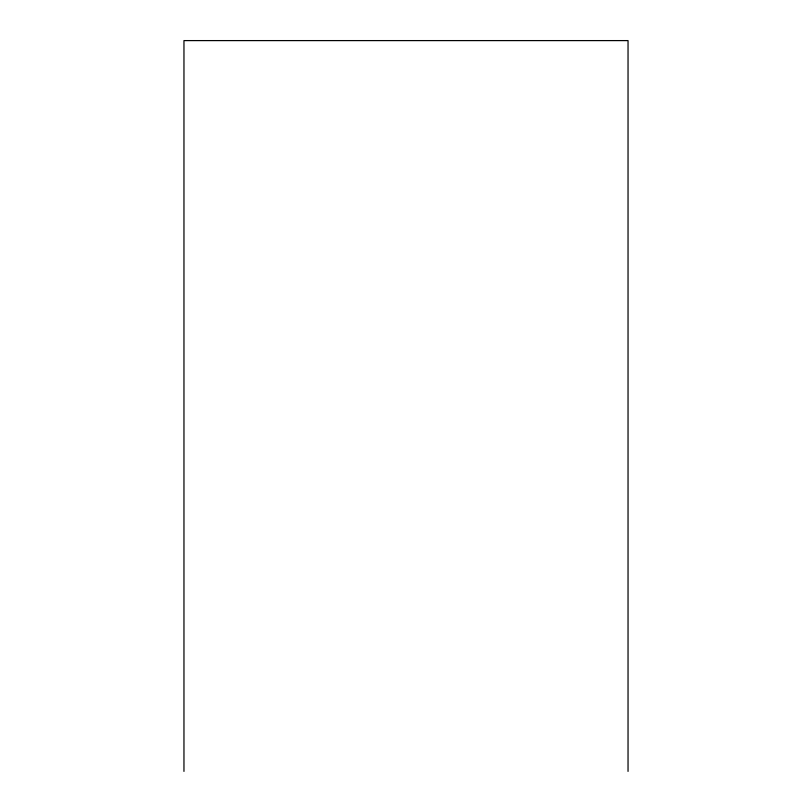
<?xml version="1.0" encoding="UTF-8"?>
<svg xmlns="http://www.w3.org/2000/svg" width="812" height="812" viewBox="0 0 812 812"><rect width="100%" height="100%" fill="white"/><g stroke="black" fill="none" stroke-linecap="round" stroke-linejoin="round"><path stroke-width="1.22" d="M628.041 771.4L628.041 40.6L183.959 40.6L183.959 771.4"/></g></svg>
